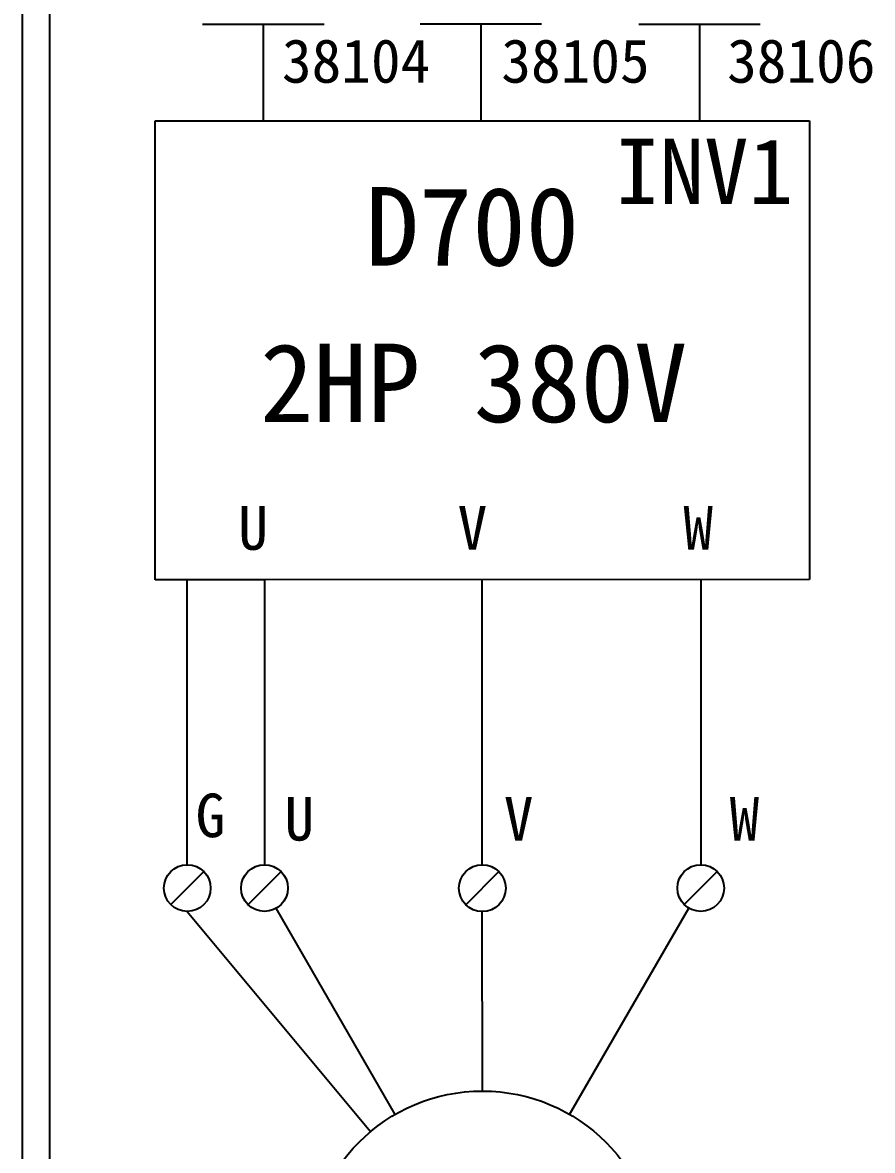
# Model space of a CAD drawing. Extents: x 10 to 297, y 3 to 207.
# Drawn here: x 10 to 49, y 38.1 to 89.8 of the extents above; entities that cross this region are included whole.
import ezdxf

# ---------------------------------------------------------------- set-up
doc = ezdxf.new("R2010")
doc.units = 0
doc.layers.get('0').update_dxf_attribs({"linetype": 'CONTINUOUS'})
doc.layers.add('圖框層', color=7, linetype='CONTINUOUS')
doc.layers.add('標尺寸層', color=3, linetype='CONTINUOUS')
doc.styles.add('STSL', font='kaiu.ttf')

msp = doc.modelspace()

# ---------------------------------------------------------------- linework, layer by layer
for p, q in [((41.089, 64.237), (41.093, 51.169)), ((18.31, 50.855), (16.796, 49.341)), ((21.851, 50.855), (20.336, 49.341)), ((31.836, 50.852), (30.321, 49.337)), ((41.851, 50.855), (40.336, 49.341)), ((27.082, 39.725), (21.629, 49.17)), ((35.082, 39.725), (40.541, 49.18))]:
    msp.add_line(p, q)
for centre, radius in [((17.553, 50.098), 1.071), ((21.093, 50.098), 1.071), ((31.079, 50.094), 1.071), ((41.093, 50.098), 1.071), ((31.082, 32.797), 8)]:
    msp.add_circle(centre, radius)
at = {"layer": '圖框層', "color": 7}
for p, q in [((10, 3), (10, 206.969)), ((11.25, 4.25), (11.25, 205.719))]:
    msp.add_line(p, q, dxfattribs=at)
at = {"layer": '標尺寸層', "color": 7}
for p, q in [((18.254, 89.696), (23.821, 89.696)), ((21.032, 89.696), (21.034, 85.259)), ((28.229, 89.7), (33.797, 89.7)), ((31.008, 89.7), (31.01, 85.262)), ((38.254, 89.696), (43.821, 89.696)), ((41.032, 89.696), (41.034, 85.259)), ((16.087, 64.231), (16.087, 85.257)), ((16.087, 85.257), (46.079, 85.257)), ((46.079, 85.257), (46.079, 64.239)), ((21.087, 64.231), (16.087, 64.231)), ((17.553, 51.169), (17.553, 64.231)), ((46.079, 64.239), (21.087, 64.231)), ((21.089, 64.231), (21.093, 51.169)), ((31.078, 51.165), (31.074, 64.234)), ((17.553, 49.027), (25.959, 38.942)), ((31.082, 40.797), (31.079, 49.023))]:
    msp.add_line(p, q, dxfattribs=at)

# ---------------------------------------------------------------- texts
at = {"layer": '圖框層', "color": 4, "style": 'STSL'}
for s, height, p in [('38104', 2, (21.892, 87.006)), ('38105', 2, (31.949, 87.006)), ('38106', 2, (42.3, 87.006)), ('  D700', 3.6, (20.824, 78.623)), ('2HP 380V', 3.6, (20.888, 71.45)), ('U', 2, (19.888, 65.6)), ('V', 2, (29.945, 65.6)), ('W', 2, (40.297, 65.6)), ('G', 2, (17.934, 52.43)), ('U', 2, (22.008, 52.277)), ('V', 2, (32.064, 52.277)), ('W', 2, (42.416, 52.277))]:
    msp.add_text(s, height=height, dxfattribs=at).set_placement(p)
at = {"layer": '圖框層', "color": 7, "style": 'STSL'}
msp.add_text('INV1', height=3, dxfattribs=at).set_placement((37.165, 81.444))

doc.saveas('drawing.dxf')
